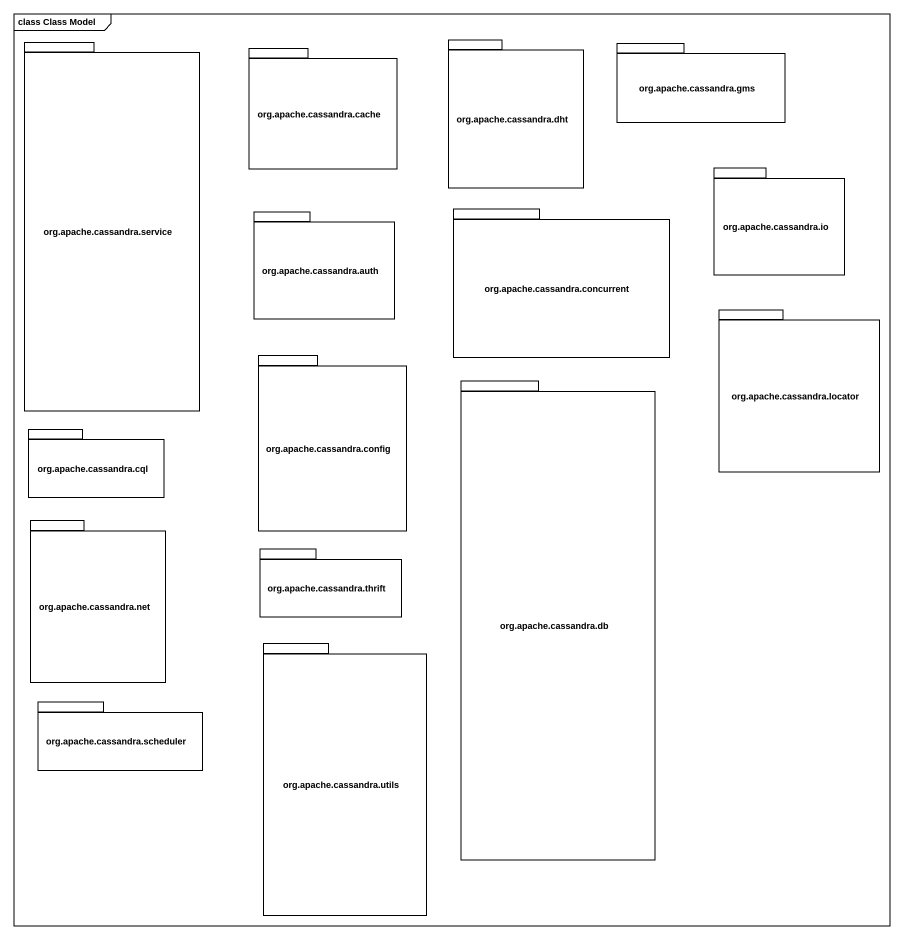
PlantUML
@startuml
mainframe class Class Model
package "org.apache.cassandra.service" as org_apache_cassandra_service {
}
package "org.apache.cassandra.dht" as org_apache_cassandra_dht {
}
package "org.apache.cassandra.gms" as org_apache_cassandra_gms {
}
package "org.apache.cassandra.cache" as org_apache_cassandra_cache {
}
package "org.apache.cassandra.io" as org_apache_cassandra_io {
}
package "org.apache.cassandra.auth" as org_apache_cassandra_auth {
}
package "org.apache.cassandra.concurrent" as org_apache_cassandra {
}
package "org.apache.cassandra.locator" as org_apache_cassandra_locator {
}
package "org.apache.cassandra.config" as org_apache_cassandra_config {
}
package "org.apache.cassandra.db" as org_apache_cassandra_db {
}
package "org.apache.cassandra.cql" as org_apache_cassandra_cql {
}
package "org.apache.cassandra.net" as org_apache_cassandra_net {
}
package "org.apache.cassandra.thrift" as org_apache_cassandra_thrift {
}
package "org.apache.cassandra.utils" as org_apache_cassandra_utils {
}
package "org.apache.cassandra.scheduler" as org_apache_cassandra_2 {
}
@enduml
